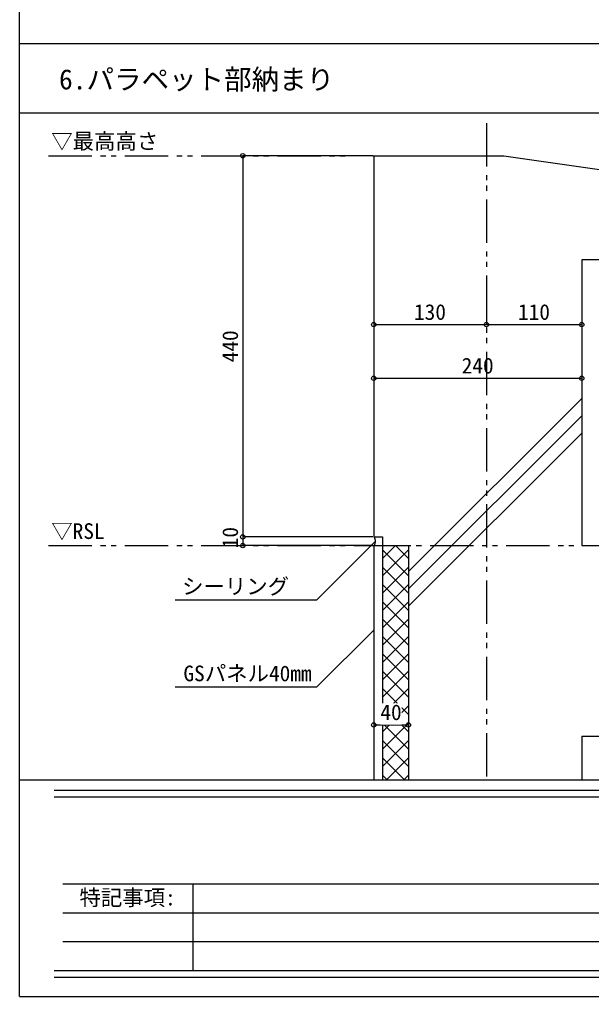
# Model space of a CAD drawing. Units: millimetres, scale not verified. Extents: x 3821 to 7821, y 4568 to 7368.
# Drawn here: x 3821 to 4481, y 4568 to 5696 of the extents above; entities that cross this region are included whole.
import ezdxf
from ezdxf.enums import TextEntityAlignment as Align

# ---------------------------------------------------------------- set-up
doc = ezdxf.new("R2010")
doc.units = ezdxf.units.MM
doc.header["$LTSCALE"] = 10
doc.linetypes.add('DOUBLE_CHAIN1', pattern=[8.8, 5, -1, 0.6, -0.6, 0.6, -1])
for name, color, linetype in [('0-0', 7, 'Continuous'), ('5-0', 4, 'Continuous'), ('5-1', 4, 'Continuous'), ('5-2', 4, 'Continuous')]:
    doc.layers.add(name, color=color, linetype=linetype)
doc.styles.add('ＭＳ ゴシック', font='')
doc.styles.get('ＭＳ ゴシック').set_extended_font_data('MS Gothic')

msp = doc.modelspace()

# ---------------------------------------------------------------- linework, layer by layer
at = {"layer": '0-0', "color": 6}
for q in [(3820.85, 7368.18), (7820.85, 4568.18)]:
    msp.add_line((3820.85, 4568.18), q, dxfattribs=at)
at = {"layer": '0-0', "color": 3}
for p, q in [((3820.85, 5668.18), (6487.52, 5668.18)), ((3820.85, 5588.18), (6487.52, 5588.18)), ((3820.85, 4818.18), (7820.85, 4818.18)), ((3870.85, 4698.18), (4870.85, 4698.18)), ((4020.85, 4698.18), (4020.85, 4598.18)), ((3870.85, 4664.85), (4870.85, 4664.85)), ((3870.85, 4631.51), (4870.85, 4631.51))]:
    msp.add_line(p, q, dxfattribs=at)
at = {"layer": '0-0', "color": 2}
for p, q in [((3860.85, 4806.18), (7780.85, 4806.18)), ((7780.85, 4798.18), (3860.85, 4798.18)), ((3860.85, 4598.18), (7780.85, 4598.18)), ((7780.85, 4590.18), (3860.85, 4590.18))]:
    msp.add_line(p, q, dxfattribs=at)
at = {"layer": '5-0', "linetype": 'DOUBLE_CHAIN1'}
for p, q in [((4359.44, 5576.23), (4359.44, 4818.64)), ((3854.44, 5538.64), (4202.09, 5538.64)), ((3854.44, 5088.64), (4966.44, 5088.64))]:
    msp.add_line(p, q, dxfattribs=at)
at = {"layer": '5-0', "color": 3}
for p, q in [((4228.44, 5538.64), (4379.44, 5538.64)), ((4229.44, 5538.64), (4229.44, 5098.64)), ((4469.44, 5418.64), (4469.44, 5088.64)), ((4229.44, 5098.64), (4239.44, 5098.64)), ((4269.44, 5088.64), (4269.44, 4818.64)), ((4469.44, 5088.64), (4878.44, 5088.64)), ((4469.44, 4868.64), (4469.44, 4818.64)), ((4469.44, 4868.64), (4878.44, 4868.64))]:
    msp.add_line(p, q, dxfattribs=at)
at = {"layer": '5-0'}
for p, q in [((4269.44, 5058.55), (4469.44, 5258.55)), ((4269.44, 5038.55), (4469.44, 5238.55)), ((4269.44, 5018.55), (4469.44, 5218.55)), ((4229.44, 5088.64), (4229.44, 4818.64)), ((4229.44, 5088.64), (4269.44, 5088.64)), ((4239.44, 5088.64), (4239.44, 4818.64)), ((4254.44, 5088.64), (4239.44, 5073.64)), ((4254.44, 5088.64), (4269.44, 5073.64)), ((4239.44, 5083.64), (4269.44, 5053.64)), ((4269.44, 5083.64), (4239.44, 5053.64)), ((4239.44, 5063.64), (4269.44, 5033.64)), ((4269.44, 5063.64), (4239.44, 5033.64)), ((4239.44, 5043.64), (4269.44, 5013.64)), ((4269.44, 5043.64), (4239.44, 5013.64)), ((4239.44, 5023.64), (4269.44, 4993.64)), ((4269.44, 5023.64), (4239.44, 4993.64)), ((4239.44, 5003.64), (4269.44, 4973.64)), ((4269.44, 5003.64), (4239.44, 4973.64)), ((4239.44, 4983.64), (4269.44, 4953.64)), ((4269.44, 4983.64), (4239.44, 4953.64)), ((4239.44, 4963.64), (4269.44, 4933.64)), ((4269.44, 4963.64), (4239.44, 4933.64)), ((4239.44, 4943.64), (4269.44, 4913.64)), ((4269.44, 4943.64), (4239.44, 4913.64)), ((4239.44, 4923.64), (4269.44, 4893.64)), ((4269.44, 4923.64), (4239.44, 4893.64)), ((4239.44, 4903.64), (4269.44, 4873.64)), ((4269.44, 4903.64), (4239.44, 4873.64)), ((4239.44, 4883.64), (4269.44, 4853.64)), ((4269.44, 4883.64), (4239.44, 4853.64)), ((4239.44, 4863.64), (4269.44, 4833.64)), ((4269.44, 4863.64), (4239.44, 4833.64)), ((4239.44, 4843.64), (4264.44, 4818.64)), ((4269.44, 4843.64), (4244.44, 4818.64)), ((4239.44, 4823.64), (4244.44, 4818.64)), ((4269.44, 4823.64), (4264.44, 4818.64))]:
    msp.add_line(p, q, dxfattribs=at)
at = {"layer": '5-0', "color": 3}
for points in [[(4379.44, 5538.64), (4519.44, 5518.64), (4519.44, 5418.64), (4469.44, 5418.64)], [(4239.44, 5098.64), (4239.44, 5088.64), (4269.44, 5088.64)]]:
    msp.add_lwpolyline(points, dxfattribs=at)
at = {"layer": '5-0'}
for points in [[(4231.44, 5093.67), (4163.54, 5025.77), (4000.44, 5025.77)], [(4229.44, 4991.16), (4163.54, 4925.26), (4000.44, 4925.26)]]:
    msp.add_lwpolyline(points, dxfattribs=at)
at = {"layer": '5-1'}
for p, q in [((4228.44, 5538.64), (4078.44, 5538.64)), ((4078.44, 5538.64), (4078.44, 5098.64)), ((4359.44, 5377.82), (4359.44, 5343.64)), ((4229.44, 5343.64), (4359.44, 5343.64)), ((4229.44, 5281.74), (4469.44, 5281.74)), ((4228.44, 5098.64), (4078.44, 5098.64)), ((4228.44, 5098.64), (4078.44, 5098.64)), ((4078.44, 5098.64), (4078.44, 5088.64)), ((4228.44, 5088.64), (4078.44, 5088.64)), ((4229.44, 4881.64), (4269.44, 4881.64))]:
    msp.add_line(p, q, dxfattribs=at)
msp.add_lwpolyline([(4359.44, 5387.82), (4359.44, 5343.64), (4469.44, 5343.64)], dxfattribs=at)
for centre in [(4078.44, 5538.64), (4229.44, 5343.64), (4359.44, 5343.64), (4359.44, 5343.64), (4469.44, 5343.64), (4229.44, 5281.74), (4469.44, 5281.74), (4078.44, 5098.64), (4078.44, 5098.64), (4078.44, 5088.64), (4229.44, 4881.64), (4269.44, 4881.64)]:
    msp.add_circle(centre, 2.5, dxfattribs=at)
at = {"layer": '5-2'}
for points in [[(4230.02, 5098.43), (4230, 5098.44), (4229.98, 5098.45), (4229.97, 5098.47), (4229.95, 5098.48), (4229.94, 5098.49), (4229.92, 5098.5), (4229.91, 5098.51), (4229.89, 5098.52), (4229.87, 5098.52), (4229.86, 5098.53), (4229.84, 5098.54), (4229.83, 5098.55), (4229.81, 5098.56), (4229.8, 5098.56), (4229.78, 5098.57), (4229.76, 5098.58), (4229.75, 5098.58), (4229.73, 5098.59), (4229.71, 5098.6), (4229.7, 5098.6), (4229.68, 5098.61), (4229.67, 5098.61), (4229.65, 5098.62), (4229.63, 5098.62), (4229.62, 5098.62), (4229.6, 5098.63), (4229.58, 5098.63), (4229.57, 5098.63), (4229.55, 5098.64), (4229.54, 5098.64), (4229.52, 5098.64), (4229.5, 5098.64), (4229.49, 5098.64), (4229.47, 5098.64), (4229.45, 5098.64), (4229.44, 5098.64)], [(4230.59, 5097.73), (4230.58, 5097.75), (4230.56, 5097.78), (4230.55, 5097.8), (4230.53, 5097.82), (4230.52, 5097.84), (4230.51, 5097.87), (4230.49, 5097.89), (4230.48, 5097.91), (4230.46, 5097.93), (4230.45, 5097.95), (4230.44, 5097.97), (4230.42, 5097.99), (4230.41, 5098.02), (4230.39, 5098.04), (4230.38, 5098.06), (4230.36, 5098.07), (4230.35, 5098.09), (4230.33, 5098.11), (4230.32, 5098.13), (4230.3, 5098.15), (4230.29, 5098.17), (4230.27, 5098.18), (4230.26, 5098.2), (4230.24, 5098.22), (4230.23, 5098.24), (4230.21, 5098.25), (4230.2, 5098.27), (4230.18, 5098.28), (4230.17, 5098.3), (4230.15, 5098.31), (4230.14, 5098.33), (4230.12, 5098.34), (4230.11, 5098.36), (4230.09, 5098.37), (4230.08, 5098.38), (4230.06, 5098.4), (4230.05, 5098.41), (4230.03, 5098.42), (4230.02, 5098.43)], [(4231.04, 5096.63), (4231.03, 5096.66), (4231.02, 5096.69), (4231.01, 5096.73), (4231, 5096.76), (4230.99, 5096.79), (4230.98, 5096.82), (4230.97, 5096.85), (4230.96, 5096.88), (4230.95, 5096.91), (4230.94, 5096.95), (4230.93, 5096.98), (4230.92, 5097.01), (4230.91, 5097.04), (4230.9, 5097.07), (4230.88, 5097.09), (4230.87, 5097.12), (4230.86, 5097.15), (4230.85, 5097.18), (4230.84, 5097.21), (4230.83, 5097.24), (4230.82, 5097.27), (4230.8, 5097.29), (4230.79, 5097.32), (4230.78, 5097.35), (4230.77, 5097.38), (4230.76, 5097.4), (4230.74, 5097.43), (4230.73, 5097.46), (4230.72, 5097.48), (4230.71, 5097.51), (4230.69, 5097.53), (4230.68, 5097.56), (4230.67, 5097.58), (4230.65, 5097.61), (4230.64, 5097.63), (4230.63, 5097.66), (4230.62, 5097.68), (4230.6, 5097.71), (4230.59, 5097.73)], [(4229.44, 5088.64), (4229.45, 5088.64), (4229.47, 5088.64), (4229.49, 5088.65), (4229.5, 5088.65), (4229.52, 5088.65), (4229.54, 5088.65), (4229.55, 5088.65), (4229.57, 5088.65), (4229.58, 5088.66), (4229.6, 5088.66), (4229.62, 5088.66), (4229.63, 5088.67), (4229.65, 5088.67), (4229.67, 5088.68), (4229.68, 5088.68), (4229.7, 5088.69), (4229.71, 5088.69), (4229.73, 5088.7), (4229.75, 5088.7), (4229.76, 5088.71), (4229.78, 5088.72), (4229.8, 5088.72), (4229.81, 5088.73), (4229.83, 5088.74), (4229.84, 5088.75), (4229.86, 5088.75), (4229.87, 5088.76), (4229.89, 5088.77), (4229.91, 5088.78), (4229.92, 5088.79), (4229.94, 5088.8), (4229.95, 5088.81), (4229.97, 5088.82), (4229.98, 5088.83), (4230, 5088.84), (4230.02, 5088.86), (4230.03, 5088.87), (4230.05, 5088.88), (4230.06, 5088.89)], [(4230.06, 5088.89), (4230.08, 5088.91), (4230.09, 5088.92), (4230.11, 5088.93), (4230.12, 5088.95), (4230.14, 5088.96), (4230.15, 5088.98), (4230.17, 5088.99), (4230.18, 5089.01), (4230.2, 5089.02), (4230.21, 5089.04), (4230.23, 5089.05), (4230.24, 5089.07), (4230.26, 5089.09), (4230.27, 5089.1), (4230.29, 5089.12), (4230.3, 5089.14), (4230.32, 5089.16), (4230.33, 5089.18), (4230.35, 5089.19), (4230.36, 5089.21), (4230.38, 5089.23), (4230.39, 5089.25), (4230.41, 5089.27), (4230.42, 5089.29), (4230.44, 5089.31), (4230.45, 5089.33), (4230.46, 5089.36), (4230.48, 5089.38), (4230.49, 5089.4), (4230.51, 5089.42), (4230.52, 5089.44), (4230.53, 5089.47), (4230.55, 5089.49), (4230.56, 5089.51), (4230.58, 5089.54), (4230.59, 5089.56), (4230.6, 5089.58), (4230.62, 5089.61), (4230.63, 5089.63)], [(4230.63, 5089.63), (4230.64, 5089.65), (4230.65, 5089.68), (4230.67, 5089.7), (4230.68, 5089.73), (4230.69, 5089.75), (4230.71, 5089.78), (4230.72, 5089.81), (4230.73, 5089.83), (4230.74, 5089.86), (4230.76, 5089.89), (4230.77, 5089.91), (4230.78, 5089.94), (4230.79, 5089.97), (4230.8, 5089.99), (4230.82, 5090.02), (4230.83, 5090.05), (4230.84, 5090.08), (4230.85, 5090.11), (4230.86, 5090.13), (4230.87, 5090.16), (4230.88, 5090.19), (4230.9, 5090.22), (4230.91, 5090.25), (4230.92, 5090.28), (4230.93, 5090.31), (4230.94, 5090.34), (4230.95, 5090.37), (4230.96, 5090.4), (4230.97, 5090.44), (4230.98, 5090.47), (4230.99, 5090.5), (4231, 5090.53), (4231.01, 5090.56), (4231.02, 5090.59), (4231.03, 5090.63), (4231.04, 5090.66), (4231.05, 5090.69), (4231.06, 5090.73), (4231.07, 5090.76)], [(4231.34, 5095.21), (4231.33, 5095.25), (4231.33, 5095.29), (4231.32, 5095.33), (4231.31, 5095.36), (4231.31, 5095.4), (4231.3, 5095.44), (4231.3, 5095.48), (4231.29, 5095.51), (4231.28, 5095.55), (4231.28, 5095.59), (4231.27, 5095.63), (4231.27, 5095.67), (4231.26, 5095.7), (4231.25, 5095.74), (4231.24, 5095.78), (4231.24, 5095.81), (4231.23, 5095.85), (4231.22, 5095.89), (4231.22, 5095.92), (4231.21, 5095.96), (4231.2, 5096), (4231.19, 5096.03), (4231.18, 5096.07), (4231.18, 5096.11), (4231.17, 5096.14), (4231.16, 5096.18), (4231.15, 5096.22), (4231.14, 5096.25), (4231.13, 5096.29), (4231.12, 5096.32), (4231.12, 5096.36), (4231.11, 5096.39), (4231.1, 5096.43), (4231.09, 5096.46), (4231.08, 5096.49), (4231.07, 5096.53), (4231.06, 5096.56), (4231.05, 5096.6), (4231.04, 5096.63)], [(4231.07, 5090.76), (4231.08, 5090.79), (4231.09, 5090.83), (4231.1, 5090.86), (4231.11, 5090.9), (4231.12, 5090.93), (4231.12, 5090.97), (4231.13, 5091), (4231.14, 5091.04), (4231.15, 5091.07), (4231.16, 5091.11), (4231.17, 5091.14), (4231.18, 5091.18), (4231.18, 5091.22), (4231.19, 5091.25), (4231.2, 5091.29), (4231.21, 5091.33), (4231.22, 5091.36), (4231.22, 5091.4), (4231.23, 5091.44), (4231.24, 5091.47), (4231.24, 5091.51), (4231.25, 5091.55), (4231.26, 5091.59), (4231.27, 5091.62), (4231.27, 5091.66), (4231.28, 5091.7), (4231.28, 5091.74), (4231.29, 5091.77), (4231.3, 5091.81), (4231.3, 5091.85), (4231.31, 5091.89), (4231.31, 5091.92), (4231.32, 5091.96), (4231.33, 5092), (4231.33, 5092.04), (4231.34, 5092.08), (4231.34, 5092.12), (4231.35, 5092.15), (4231.35, 5092.19)], [(4231.44, 5093.64), (4231.44, 5093.69), (4231.43, 5093.73), (4231.43, 5093.77), (4231.43, 5093.81), (4231.43, 5093.85), (4231.43, 5093.89), (4231.43, 5093.93), (4231.43, 5093.98), (4231.43, 5094.02), (4231.43, 5094.06), (4231.43, 5094.1), (4231.43, 5094.14), (4231.42, 5094.18), (4231.42, 5094.22), (4231.42, 5094.26), (4231.42, 5094.3), (4231.42, 5094.34), (4231.41, 5094.38), (4231.41, 5094.42), (4231.41, 5094.46), (4231.41, 5094.5), (4231.4, 5094.54), (4231.4, 5094.58), (4231.4, 5094.62), (4231.39, 5094.66), (4231.39, 5094.7), (4231.39, 5094.74), (4231.38, 5094.78), (4231.38, 5094.82), (4231.38, 5094.86), (4231.37, 5094.9), (4231.37, 5094.94), (4231.36, 5094.98), (4231.36, 5095.02), (4231.36, 5095.06), (4231.35, 5095.09), (4231.35, 5095.13), (4231.34, 5095.17), (4231.34, 5095.21)], [(4231.35, 5092.19), (4231.36, 5092.23), (4231.36, 5092.27), (4231.36, 5092.31), (4231.37, 5092.35), (4231.37, 5092.39), (4231.38, 5092.43), (4231.38, 5092.47), (4231.38, 5092.51), (4231.39, 5092.55), (4231.39, 5092.58), (4231.39, 5092.62), (4231.4, 5092.66), (4231.4, 5092.7), (4231.4, 5092.74), (4231.41, 5092.78), (4231.41, 5092.82), (4231.41, 5092.86), (4231.41, 5092.9), (4231.42, 5092.94), (4231.42, 5092.99), (4231.42, 5093.03), (4231.42, 5093.07), (4231.42, 5093.11), (4231.43, 5093.15), (4231.43, 5093.19), (4231.43, 5093.23), (4231.43, 5093.27), (4231.43, 5093.31), (4231.43, 5093.35), (4231.43, 5093.39), (4231.43, 5093.44), (4231.43, 5093.48), (4231.43, 5093.52), (4231.43, 5093.56), (4231.44, 5093.6), (4231.44, 5093.64)]]:
    msp.add_lwpolyline(points, dxfattribs=at)

# ---------------------------------------------------------------- texts
at = {"layer": '0-0', "style": 'ＭＳ ゴシック'}
for s, height, p in [('6.パラペット部納まり', 23.28, (3866.4, 5608.18)), ('特記事項:', 18.1, (3889.98, 4667.82))]:
    msp.add_text(s, height=height, dxfattribs=at).set_placement(p, align=Align.BOTTOM_LEFT)
at = {"layer": '5-0', "color": 7, "style": 'ＭＳ ゴシック'}
for s, p in [('▽最高高さ', (3857.44, 5540.83)), ('▽RSL', (3857.44, 5090.83)), ('シーリング', (4008.35, 5027.08)), ('GSパネル40mm', (4009.94, 4926.57))]:
    msp.add_text(s, height=18.1, dxfattribs=at).set_placement(p, align=Align.BOTTOM_LEFT)
at = {"layer": '5-1', "color": 7, "style": 'ＭＳ ゴシック'}
for s, p in [('130', (4275.91, 5343.74)), ('110', (4395.91, 5343.74)), ('240', (4330.91, 5281.84))]:
    msp.add_text(s, height=18.1, dxfattribs=at).set_placement(p, align=Align.BOTTOM_LEFT)
for s, p in [('440', (4078.34, 5300.12)), ('10', (4078.34, 5085.47))]:
    msp.add_text(s, height=18.1, rotation=90, dxfattribs=at).set_placement(p, align=Align.BOTTOM_LEFT)

# ---------------------------------------------------------------- next in the draw order: wipeouts: each hides what was drawn before it
at = {"color": 7}
msp.add_wipeout([(4237.09, 4881.74), (4237.09, 4906.44), (4261.78, 4906.44), (4261.78, 4881.74)], dxfattribs=at)

# ---------------------------------------------------------------- next in the draw order: texts
at = {"layer": '5-1', "color": 7, "style": 'ＭＳ ゴシック'}
msp.add_text('40', height=18.1, dxfattribs=at).set_placement((4237.09, 4881.74), align=Align.BOTTOM_LEFT)

doc.saveas('drawing.dxf')
